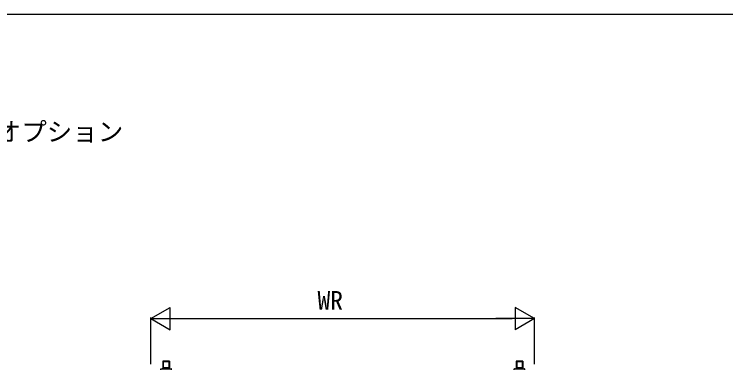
# Model space of a CAD drawing. Units: millimetres, scale not verified. Extents: x -1050 to 1050, y -1560 to 1553.
# Drawn here: x -654 to 16, y 1166 to 1500 of the extents above; entities that cross this region are included whole.
import ezdxf
from ezdxf.enums import TextEntityAlignment as Align

# ---------------------------------------------------------------- set-up
doc = ezdxf.new("R2010")
doc.units = ezdxf.units.MM
doc.header["$LTSCALE"] = 8
for name, color, linetype in [('0-1_USER1', 3, 'Continuous'), ('0-5_YKK_A1', 4, 'Continuous'), ('0-6_YKK_D', 6, 'Continuous'), ('0-7_YKK_ZWAK', 7, 'Continuous')]:
    doc.layers.add(name, color=color, linetype=linetype)
doc.styles.add('ＭＳ ゴシック', font='')
doc.styles.get('ＭＳ ゴシック').set_extended_font_data('MS Gothic')

msp = doc.modelspace()

# ---------------------------------------------------------------- linework, layer by layer
at = {"layer": '0-5_YKK_A1'}
for p, q in [((-513.793, 1173.226), (-513.793, 1167.418)), ((-513.542, 1173.226), (-513.793, 1173.226)), ((-513.757, 1173.823), (-513.791, 1173.261)), ((-513.791, 1173.261), (-513.54, 1173.261)), ((-507.629, 1173.87), (-513.707, 1173.87)), ((-513.542, 1173.226), (-513.542, 1167.443)), ((-513.515, 1173.67), (-513.54, 1173.261)), ((-513.515, 1173.67), (-507.82, 1173.67)), ((-513.515, 1173.67), (-513.472, 1173.663)), ((-513.472, 1167.443), (-513.472, 1173.663)), ((-513.472, 1173.663), (-507.864, 1173.663)), ((-513.418, 1173.468), (-513.418, 1167.443)), ((-513.318, 1173.563), (-508.018, 1173.563)), ((-513.318, 1173.563), (-513.318, 1167.443)), ((-508.018, 1173.563), (-508.018, 1167.443)), ((-507.918, 1173.468), (-507.918, 1167.443)), ((-507.82, 1173.67), (-507.795, 1173.261)), ((-507.795, 1173.261), (-507.544, 1173.261)), ((-507.794, 1173.226), (-507.794, 1167.443)), ((-507.543, 1173.226), (-507.794, 1173.226)), ((-507.579, 1173.823), (-507.544, 1173.261)), ((-507.543, 1173.226), (-507.543, 1167.418)), ((-181.193, 1173.226), (-181.193, 1167.418)), ((-181.157, 1173.823), (-181.191, 1173.261)), ((-175.029, 1173.87), (-181.107, 1173.87)), ((-180.942, 1173.226), (-180.942, 1167.443)), ((-180.915, 1173.67), (-180.94, 1173.261)), ((-180.915, 1173.67), (-175.22, 1173.67)), ((-180.915, 1173.67), (-180.872, 1173.663)), ((-180.872, 1167.443), (-180.872, 1173.663)), ((-180.872, 1173.663), (-175.264, 1173.663)), ((-180.818, 1173.468), (-180.818, 1167.443)), ((-180.718, 1173.563), (-175.418, 1173.563)), ((-180.718, 1173.563), (-180.718, 1167.443)), ((-175.418, 1173.563), (-175.418, 1167.443)), ((-175.318, 1173.468), (-175.318, 1167.443)), ((-175.22, 1173.67), (-175.195, 1173.261)), ((-175.194, 1173.226), (-175.194, 1167.443)), ((-174.979, 1173.823), (-174.944, 1173.261)), ((-174.943, 1173.226), (-174.943, 1167.418)), ((-515.656, 1165.757), (-515.611, 1166.492)), ((-515.511, 1166.586), (-515.448, 1166.586)), ((-515.448, 1166.586), (-505.887, 1166.586)), ((-513.826, 1167.349), (-513.873, 1166.586)), ((-513.826, 1166.586), (-513.826, 1167.349)), ((-507.609, 1167.443), (-513.727, 1167.443)), ((-513.727, 1167.443), (-513.727, 1166.592)), ((-507.609, 1167.443), (-513.727, 1167.443)), ((-513.727, 1167.443), (-513.727, 1167.443)), ((-513.727, 1166.592), (-507.609, 1166.592)), ((-507.609, 1166.592), (-507.609, 1167.443)), ((-507.609, 1167.443), (-507.609, 1167.443)), ((-507.462, 1166.586), (-507.509, 1167.349)), ((-507.509, 1167.349), (-507.509, 1166.586)), ((-505.887, 1166.586), (-505.824, 1166.586)), ((-505.679, 1165.757), (-505.724, 1166.492)), ((-183.056, 1165.757), (-183.011, 1166.492)), ((-182.911, 1166.586), (-182.848, 1166.586)), ((-182.848, 1166.586), (-173.287, 1166.586)), ((-181.226, 1167.349), (-181.273, 1166.586)), ((-181.226, 1166.586), (-181.226, 1167.349)), ((-175.009, 1167.443), (-181.127, 1167.443)), ((-181.127, 1167.443), (-181.127, 1166.592)), ((-175.009, 1167.443), (-181.127, 1167.443)), ((-181.127, 1167.443), (-181.127, 1167.443)), ((-181.127, 1166.592), (-175.009, 1166.592)), ((-175.009, 1166.592), (-175.009, 1167.443)), ((-175.009, 1167.443), (-175.009, 1167.443)), ((-174.862, 1166.586), (-174.909, 1167.349)), ((-174.909, 1167.349), (-174.909, 1166.586)), ((-173.287, 1166.586), (-173.224, 1166.586)), ((-173.079, 1165.757), (-173.124, 1166.492))]:
    msp.add_line(p, q, dxfattribs=at)
for points in [[(-507.864, 1167.443), (-507.864, 1173.663), (-507.82, 1173.67)], [(-175.264, 1167.443), (-175.264, 1173.663), (-175.22, 1173.67)]]:
    msp.add_lwpolyline(points, dxfattribs=at)
for centre, radius, start, end in [((-513.727, 1167.343), 0.1, 90, 176.48397), ((-513.727, 1167.343), 0.0999, 89.96394, 176.45762), ((-513.727, 1166.492), 0.1, 89.99921, 111.32314), ((-507.609, 1167.343), 0.1, 3.51603, 90), ((-507.609, 1167.343), 0.0999, 3.54238, 90.03606), ((-181.127, 1167.343), 0.1, 90, 176.48397), ((-181.127, 1167.343), 0.0999, 89.96394, 176.45762), ((-181.127, 1166.492), 0.1, 89.99921, 111.32314), ((-175.009, 1167.343), 0.1, 3.51603, 90), ((-175.009, 1167.343), 0.0999, 3.54238, 90.03606), ((-175.009, 1166.492), 0.1, 68.67686, 90.00079)]:
    msp.add_arc(centre, radius, start, end, dxfattribs=at)
for centre, major_axis, ratio, start_param, end_param in [((-513.788, 1173.263), (0.0033, 0.05), 0.058294, 1.6269593, 2.4123574), ((-513.707, 1173.82), (0.0407, -0.0293), 0.996273, 2.1960283, 3.7015024), ((-513.537, 1173.263), (0.0033, 0.05), 0.058294, 1.6269593, 2.4123574), ((-513.318, 1173.468), (0.1, 0), 0.946294, 1.5707963, 3.1415927), ((-508.018, 1173.468), (0.1, 0), 0.946294, 6.2831853, 7.8539816), ((-507.798, 1173.263), (-0.0033, 0.05), 0.058294, 3.8708279, 4.6562261), ((-507.629, 1173.82), (0.0407, 0.0293), 0.996273, 5.7232756, 7.2287497), ((-507.547, 1173.263), (-0.0033, 0.05), 0.058294, 3.8708279, 4.6562261), ((-181.188, 1173.263), (0.0033, 0.05), 0.058294, 1.6269593, 2.4123574), ((-181.107, 1173.82), (0.0407, -0.0293), 0.996273, 2.1960283, 3.7015024), ((-180.937, 1173.263), (0.0033, 0.05), 0.058294, 1.6269593, 2.4123574), ((-180.718, 1173.468), (0.1, 0), 0.946294, 1.5707963, 3.1415927), ((-175.418, 1173.468), (0.1, 0), 0.946294, 6.2831853, 7.8539816), ((-175.198, 1173.263), (-0.0033, 0.05), 0.058294, 3.8708279, 4.6562261), ((-175.029, 1173.82), (0.0407, 0.0293), 0.996273, 5.7232756, 7.2287497), ((-174.947, 1173.263), (-0.0033, 0.05), 0.058294, 3.8708279, 4.6562261), ((-515.606, 1165.752), (0.0502, 0), 0.996804, 3.08059, 4.712389), ((-515.656, 1165.752), (0.0031, 0.05), 0.003189, 1.4575447, 1.5099884), ((-515.511, 1166.486), (0.1, 0), 0.996804, 1.5707963, 3.0281463), ((-515.511, 1166.486), (0.0712, 0.0702), 0.999635, 2.2496801, 2.3021238), ((-513.415, 1171.586), (0.312, 5), 0.003252, 3.0894297, 3.1417953), ((-507.921, 1171.586), (-0.312, 5), 0.003252, 3.14139, 3.1937556), ((-505.824, 1166.486), (0.1, 0), 0.996804, 0.1134464, 1.5707963), ((-505.729, 1165.752), (0.0502, 0), 0.996804, 4.712389, 6.344188), ((-505.824, 1166.486), (0.0712, -0.0702), 0.999635, 0.8394688, 0.8919125), ((-505.679, 1165.752), (-0.0031, 0.05), 0.003189, 4.7731969, 4.8256406), ((-183.006, 1165.752), (0.0502, 0), 0.996804, 3.08059, 4.712389), ((-183.056, 1165.752), (0.0031, 0.05), 0.003189, 1.4575447, 1.5099884), ((-182.911, 1166.486), (0.1, 0), 0.996804, 1.5707963, 3.0281463), ((-182.911, 1166.486), (0.0712, 0.0702), 0.999635, 2.2496801, 2.3021238), ((-180.815, 1171.586), (0.312, 5), 0.003252, 3.0894297, 3.1417953), ((-175.321, 1171.586), (-0.312, 5), 0.003252, 3.14139, 3.1937556), ((-173.224, 1166.486), (0.1, 0), 0.996804, 0.1134464, 1.5707963), ((-173.129, 1165.752), (0.0502, 0), 0.996804, 4.712389, 6.344188), ((-173.224, 1166.486), (0.0712, -0.0702), 0.999635, 0.8394688, 0.8919125), ((-173.079, 1165.752), (-0.0031, 0.05), 0.003189, 4.7731969, 4.8256406)]:
    msp.add_ellipse(centre, major_axis=major_axis, ratio=ratio, start_param=start_param, end_param=end_param, dxfattribs=at)
at = {"layer": '0-6_YKK_D'}
for p, q in [((-524.868, 1213.87), (-506.681, 1224.37)), ((-506.681, 1203.37), (-506.681, 1224.37)), ((-163.868, 1213.87), (-182.054, 1224.37)), ((-182.054, 1224.37), (-182.054, 1203.37)), ((-524.868, 1170.818), (-524.868, 1214.87)), ((-524.868, 1213.87), (-506.681, 1203.37)), ((-524.868, 1213.87), (-488.495, 1213.87)), ((-503.868, 1213.87), (-184.868, 1213.87)), ((-163.868, 1213.87), (-200.241, 1213.87)), ((-163.868, 1213.87), (-182.054, 1203.37)), ((-163.868, 1170.818), (-163.868, 1214.87))]:
    msp.add_line(p, q, dxfattribs=at)
at = {"layer": '0-7_YKK_ZWAK'}
msp.add_line((-1050, 1500), (1050, 1500), dxfattribs=at)

# ---------------------------------------------------------------- texts
at = {"layer": '0-1_USER1', "style": 'ＭＳ ゴシック'}
msp.add_text('■プレーンルーフ テラス・オプション', height=17.6, dxfattribs=at).set_placement((-971.045, 1375.424), align=Align.BOTTOM_LEFT)
at = {"layer": '0-6_YKK_D', "style": 'ＭＳ ゴシック'}
msp.add_text('WR', height=17.6, dxfattribs=at).set_placement((-368.163, 1216.87), align=Align.BOTTOM_LEFT)

doc.saveas('drawing.dxf')
